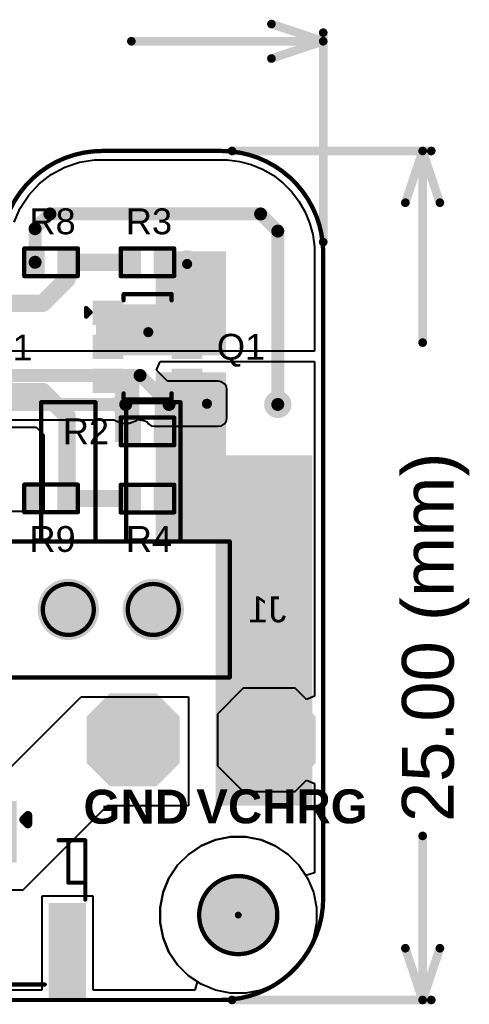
# Model space of a CAD drawing. Header units: inches. Extents: x -2.6 to 26.8, y -2.6 to 26.4.
# Drawn here: x 13.57 to 26.8, y -2.63 to 26.37 of the extents above; entities that cross this region are included whole.
import ezdxf

# ---------------------------------------------------------------- set-up
doc = ezdxf.new("R2010")
doc.units = ezdxf.units.IN
for name, color, linetype in [('Board Outline', 216, 'Continuous'), ('Bottom Layer', 5, 'Continuous'), ('Bottom Overlay', 54, 'Continuous'), ('Bottom Paste', 16, 'Continuous'), ('Bottom Solder', 6, 'Continuous'), ('Dimension', 6, 'Continuous'), ('Multi-Layer', 9, 'Continuous'), ('Pad Holes', 156, 'Continuous'), ('Top Layer', 1, 'Continuous'), ('Top Overlay', 2, 'Continuous'), ('Top Paste', 8, 'Continuous'), ('Top Solder', 216, 'Continuous'), ('Via Holes', 16, 'Continuous')]:
    doc.layers.add(name, color=color, linetype=linetype)
doc.styles.add('Arial', font='', dxfattribs={"height": 0.2})
doc.styles.add('Arial_Bold', font='', dxfattribs={"height": 0.2})
doc.styles.get('Arial').set_extended_font_data('Arial')
doc.styles.get('Arial_Bold').set_extended_font_data('Arial', bold=True)

# ---------------------------------------------------------------- blocks, each defined once
blk = doc.blocks.new('6_TSOP__3')
at = {"layer": 'Top Layer'}
for points in [[(-0.813, 1.255), (-0.813, 0.747), (-1.512, 0.747), (-1.512, 1.255)], [(1.512, 1.255), (1.512, 0.747), (0.813, 0.747), (0.813, 1.255)], [(-0.813, 0.254), (-0.813, -0.254), (-1.512, -0.254), (-1.512, 0.254)], [(1.512, 0.254), (1.512, -0.254), (0.813, -0.254), (0.813, 0.254)], [(-0.813, -0.747), (-0.813, -1.255), (-1.512, -1.255), (-1.512, -0.747)], [(1.512, -0.747), (1.512, -1.255), (0.813, -1.255), (0.813, -0.747)]]:
    blk.add_hatch(color=1, dxfattribs=at).paths.add_polyline_path(points)
at = {"layer": 'Top Paste'}
for points in [[(-0.813, 1.255), (-0.813, 0.747), (-1.512, 0.747), (-1.512, 1.255)], [(1.512, 1.255), (1.512, 0.747), (0.813, 0.747), (0.813, 1.255)], [(-0.813, 0.254), (-0.813, -0.254), (-1.512, -0.254), (-1.512, 0.254)], [(1.512, 0.254), (1.512, -0.254), (0.813, -0.254), (0.813, 0.254)], [(-0.813, -0.747), (-0.813, -1.255), (-1.512, -1.255), (-1.512, -0.747)], [(1.512, -0.747), (1.512, -1.255), (0.813, -1.255), (0.813, -0.747)]]:
    blk.add_hatch(color=8, dxfattribs=at).paths.add_polyline_path(points)
at = {"layer": 'Top Solder'}
for points in [[(-0.711, 1.357), (-0.711, 0.645), (-1.614, 0.645), (-1.614, 1.357)], [(1.614, 1.357), (1.614, 0.645), (0.711, 0.645), (0.711, 1.357)], [(-0.711, 0.356), (-0.711, -0.356), (-1.614, -0.356), (-1.614, 0.356)], [(1.614, 0.356), (1.614, -0.356), (0.711, -0.356), (0.711, 0.356)], [(-0.711, -0.645), (-0.711, -1.357), (-1.614, -1.357), (-1.614, -0.645)], [(1.614, -0.645), (1.614, -1.357), (0.711, -1.357), (0.711, -0.645)]]:
    blk.add_hatch(color=216, dxfattribs=at).paths.add_polyline_path(points)
at = {"layer": 'Top Overlay'}
for points in [[(-0.7, 1.549, 0.127, 0.127, 0), (0.711, 1.549, 0.127, 0.127, 0)], [(-0.7, 1.372, 0.127, 0.127, 0), (-0.7, 1.549, 0.127, 0.127, 0)], [(0.711, 1.372, 0.127, 0.127, 0), (0.711, 1.549, 0.127, 0.127, 0)], [(-1.803, 1.143, 0.127, 0.127, 0), (-1.676, 1.016, 0.127, 0.127, 0)], [(-1.803, 0.889, 0.127, 0.127, 0), (-1.803, 1.143, 0.127, 0.127, 0)], [(-1.803, 0.889, 0.127, 0.127, 0), (-1.676, 1.016, 0.127, 0.127, 0)], [(-0.7, -1.549, 0.127, 0.127, 0), (-0.7, -1.372, 0.127, 0.127, 0)], [(0.711, -1.549, 0.127, 0.127, 0), (0.711, -1.372, 0.127, 0.127, 0)], [(-0.7, -1.549, 0.127, 0.127, 0), (0.711, -1.549, 0.127, 0.127, 0)]]:
    blk.add_lwpolyline(points, format="xyseb", dxfattribs=at)
for points in [[(-0.731, 1.549, 0.0635, 0.0635, 1), (-0.668, 1.549, 0.0635, 0.0635, 1)], [(-0.731, 1.549, 0.0635, 0.0635, 1), (-0.668, 1.549, 0.0635, 0.0635, 1)], [(0.679, 1.549, 0.0635, 0.0635, 1), (0.743, 1.549, 0.0635, 0.0635, 1)], [(0.679, 1.549, 0.0635, 0.0635, 1), (0.743, 1.549, 0.0635, 0.0635, 1)], [(-1.835, 1.143, 0.0635, 0.0635, 1), (-1.772, 1.143, 0.0635, 0.0635, 1)], [(-1.835, 1.143, 0.0635, 0.0635, 1), (-1.772, 1.143, 0.0635, 0.0635, 1)], [(-0.731, 1.372, 0.0635, 0.0635, 1), (-0.668, 1.372, 0.0635, 0.0635, 1)], [(0.679, 1.372, 0.0635, 0.0635, 1), (0.743, 1.372, 0.0635, 0.0635, 1)], [(-1.835, 0.889, 0.0635, 0.0635, 1), (-1.772, 0.889, 0.0635, 0.0635, 1)], [(-1.835, 0.889, 0.0635, 0.0635, 1), (-1.772, 0.889, 0.0635, 0.0635, 1)], [(-1.708, 1.016, 0.0635, 0.0635, 1), (-1.645, 1.016, 0.0635, 0.0635, 1)], [(-1.708, 1.016, 0.0635, 0.0635, 1), (-1.645, 1.016, 0.0635, 0.0635, 1)], [(-0.731, -1.372, 0.0635, 0.0635, 1), (-0.668, -1.372, 0.0635, 0.0635, 1)], [(0.679, -1.372, 0.0635, 0.0635, 1), (0.743, -1.372, 0.0635, 0.0635, 1)], [(-0.731, -1.549, 0.0635, 0.0635, 1), (-0.668, -1.549, 0.0635, 0.0635, 1)], [(-0.731, -1.549, 0.0635, 0.0635, 1), (-0.668, -1.549, 0.0635, 0.0635, 1)], [(0.679, -1.549, 0.0635, 0.0635, 1), (0.743, -1.549, 0.0635, 0.0635, 1)], [(0.679, -1.549, 0.0635, 0.0635, 1), (0.743, -1.549, 0.0635, 0.0635, 1)]]:
    blk.add_lwpolyline(points, format="xyseb", close=True, dxfattribs=at)
blk = doc.blocks.new('W_______2_54_1_0_6')
at = {"layer": 'Bottom Layer'}
blk.add_hatch(color=5, dxfattribs=at).paths.add_polyline_path([(-3.365, 0.77), (-4.635, 0.77), (-5.27, 0.135), (-5.27, -1.135), (-4.635, -1.77), (-3.365, -1.77), (-2.73, -1.135), (-2.73, 0.135)])
at = {"layer": 'Bottom Solder'}
blk.add_hatch(color=6, dxfattribs=at).paths.add_polyline_path([(-3.314, 0.872), (-4.686, 0.872), (-5.372, 0.186), (-5.372, -1.186), (-4.686, -1.872), (-3.314, -1.872), (-2.628, -1.186), (-2.628, 0.186)])
at = {"layer": 'Multi-Layer'}
blk.add_hatch(color=9, dxfattribs=at).paths.add_polyline_path([(-3.365, 0.77), (-4.635, 0.77), (-5.27, 0.135), (-5.27, -1.135), (-4.635, -1.77), (-3.365, -1.77), (-2.73, -1.135), (-2.73, 0.135)])
at = {"layer": 'Pad Holes'}
h = blk.add_hatch(color=7, dxfattribs=at)
edge = h.paths.add_edge_path()
edge.add_arc((-4, -0.5), 0.508, 0, 360)
at = {"layer": 'Top Layer'}
blk.add_hatch(color=1, dxfattribs=at).paths.add_polyline_path([(-3.365, 0.77), (-4.635, 0.77), (-5.27, 0.135), (-5.27, -1.135), (-4.635, -1.77), (-3.365, -1.77), (-2.73, -1.135), (-2.73, 0.135)])
at = {"layer": 'Top Solder'}
blk.add_hatch(color=216, dxfattribs=at).paths.add_polyline_path([(-3.314, 0.872), (-4.686, 0.872), (-5.372, 0.186), (-5.372, -1.186), (-4.686, -1.872), (-3.314, -1.872), (-2.628, -1.186), (-2.628, 0.186)])
blk = doc.blocks.new('W_______2_54_1_0_7')
at = {"layer": 'Bottom Layer'}
blk.add_hatch(color=5, dxfattribs=at).paths.add_polyline_path([(0.635, 0.770001), (-0.635, 0.770001), (-1.27, 0.135001), (-1.27, -1.134999), (-0.635, -1.769999), (0.635, -1.769999), (1.27, -1.134999), (1.27, 0.135001)])
at = {"layer": 'Bottom Solder'}
blk.add_hatch(color=6, dxfattribs=at).paths.add_polyline_path([(0.6858, 0.871601), (-0.6858, 0.871601), (-1.3716, 0.185801), (-1.3716, -1.185799), (-0.6858, -1.871599), (0.6858, -1.871599), (1.3716, -1.185799), (1.3716, 0.185801)])
at = {"layer": 'Multi-Layer'}
blk.add_hatch(color=9, dxfattribs=at).paths.add_polyline_path([(0.635, 0.770001), (-0.635, 0.770001), (-1.27, 0.135001), (-1.27, -1.134999), (-0.635, -1.769999), (0.635, -1.769999), (1.27, -1.134999), (1.27, 0.135001)])
at = {"layer": 'Pad Holes'}
h = blk.add_hatch(color=7, dxfattribs=at)
edge = h.paths.add_edge_path()
edge.add_arc((0, -0.499999), 0.508, 0, 360)
at = {"layer": 'Top Layer'}
blk.add_hatch(color=1, dxfattribs=at).paths.add_polyline_path([(0.635, 0.770001), (-0.635, 0.770001), (-1.27, 0.135001), (-1.27, -1.134999), (-0.635, -1.769999), (0.635, -1.769999), (1.27, -1.134999), (1.27, 0.135001)])
at = {"layer": 'Top Solder'}
blk.add_hatch(color=216, dxfattribs=at).paths.add_polyline_path([(0.6858, 0.871601), (-0.6858, 0.871601), (-1.3716, 0.185801), (-1.3716, -1.185799), (-0.6858, -1.871599), (0.6858, -1.871599), (1.3716, -1.185799), (1.3716, 0.185801)])
blk = doc.blocks.new('SM06B_GHS_TB_LF__SN__B_10')
at = {"layer": 'Bottom Layer'}
for points in [[(-5.475, 3.099), (-4.475, 3.099), (-4.475, 0.399), (-5.475, 0.399)], [(4.475, 3.099), (5.475, 3.099), (5.475, 0.399), (4.475, 0.399)], [(-3.425, -0.899), (-2.825, -0.899), (-2.825, -2.599), (-3.425, -2.599)], [(-2.176, -0.899), (-1.576, -0.899), (-1.576, -2.599), (-2.176, -2.599)], [(-0.925, -0.899), (-0.325, -0.899), (-0.325, -2.599), (-0.925, -2.599)], [(0.325, -0.899), (0.925, -0.899), (0.925, -2.599), (0.325, -2.599)], [(1.575, -0.899), (2.175, -0.899), (2.175, -2.599), (1.575, -2.599)], [(2.824, -0.899), (3.424, -0.899), (3.424, -2.599), (2.824, -2.599)]]:
    blk.add_hatch(color=5, dxfattribs=at).paths.add_polyline_path(points)
at = {"layer": 'Bottom Paste'}
for points in [[(-5.475, 3.099), (-4.475, 3.099), (-4.475, 0.399), (-5.475, 0.399)], [(4.475, 3.099), (5.475, 3.099), (5.475, 0.399), (4.475, 0.399)], [(-3.425, -0.899), (-2.825, -0.899), (-2.825, -2.599), (-3.425, -2.599)], [(-2.176, -0.899), (-1.576, -0.899), (-1.576, -2.599), (-2.176, -2.599)], [(-0.925, -0.899), (-0.325, -0.899), (-0.325, -2.599), (-0.925, -2.599)], [(0.325, -0.899), (0.925, -0.899), (0.925, -2.599), (0.325, -2.599)], [(1.575, -0.899), (2.175, -0.899), (2.175, -2.599), (1.575, -2.599)], [(2.824, -0.899), (3.424, -0.899), (3.424, -2.599), (2.824, -2.599)]]:
    blk.add_hatch(color=16, dxfattribs=at).paths.add_polyline_path(points)
at = {"layer": 'Bottom Solder'}
for points in [[(-5.525, 3.15), (-4.424, 3.15), (-4.424, 0.348), (-5.525, 0.348)], [(4.424, 3.15), (5.525, 3.15), (5.525, 0.349), (4.424, 0.349)], [(-3.476, -0.849), (-2.775, -0.849), (-2.775, -2.65), (-3.476, -2.65)], [(-2.226, -0.849), (-1.525, -0.849), (-1.525, -2.65), (-2.226, -2.65)], [(-0.976, -0.849), (-0.275, -0.849), (-0.275, -2.65), (-0.976, -2.65)], [(0.274, -0.849), (0.975, -0.849), (0.975, -2.65), (0.274, -2.65)], [(1.524, -0.849), (2.225, -0.849), (2.225, -2.65), (1.524, -2.65)], [(2.774, -0.849), (3.475, -0.849), (3.475, -2.65), (2.774, -2.65)]]:
    blk.add_hatch(color=6, dxfattribs=at).paths.add_polyline_path(points)
at = {"layer": 'Bottom Overlay'}
for points in [[(-0.45, 2.75, 0.12, 0.12, 0), (-4.31, 2.75, 0.12, 0.12, 0)], [(4.31, 2.75, 0.12, 0.12, 0), (-0.45, 2.75, 0.12, 0.12, 0)], [(-5.5, 0.25, 0.12, 0.12, 0), (-5.5, -1.5, 0.12, 0.12, 0)], [(5.5, 0.25, 0.12, 0.12, 0), (5.5, -1.5, 0.12, 0.12, 0)], [(-5, -0.25, 0.12, 0.12, 0), (-5.464, -0.25, 0.12, 0.12, 0)], [(-5, -0.25, 0.12, 0.12, 0), (-5, -1.5, 0.12, 0.12, 0)], [(5, -0.25, 0.12, 0.12, 0), (5, -1.5, 0.12, 0.12, 0)], [(5.5, -0.25, 0.12, 0.12, 0), (5, -0.25, 0.12, 0.12, 0)], [(-4.713, -1.5, 0.12, 0.12, 0), (-5.5, -1.5, 0.12, 0.12, 0)], [(5.5, -1.5, 0.12, 0.12, 0), (4.75, -1.5, 0.12, 0.12, 0)], [(-3.684, -2.105, 0.254, 0.254, 0), (-3.811, -1.978, 0.254, 0.254, 0)], [(-3.811, -1.978, 0.254, 0.254, 0), (-3.811, -2.232, 0.254, 0.254, 0)], [(-3.684, -2.105, 0.254, 0.254, 0), (-3.811, -2.232, 0.254, 0.254, 0)]]:
    blk.add_lwpolyline(points, format="xyseb", dxfattribs=at)
for points in [[(-4.34, 2.75, 0.06, 0.06, 1), (-4.28, 2.75, 0.06, 0.06, 1)], [(-0.48, 2.75, 0.06, 0.06, 1), (-0.42, 2.75, 0.06, 0.06, 1)], [(-0.48, 2.75, 0.06, 0.06, 1), (-0.42, 2.75, 0.06, 0.06, 1)], [(4.28, 2.75, 0.06, 0.06, 1), (4.34, 2.75, 0.06, 0.06, 1)], [(-5.53, 0.25, 0.06, 0.06, 1), (-5.47, 0.25, 0.06, 0.06, 1)], [(5.47, 0.25, 0.06, 0.06, 1), (5.53, 0.25, 0.06, 0.06, 1)], [(-5.494, -0.25, 0.06, 0.06, 1), (-5.434, -0.25, 0.06, 0.06, 1)], [(-5.03, -0.25, 0.06, 0.06, 1), (-4.97, -0.25, 0.06, 0.06, 1)], [(-5.03, -0.25, 0.06, 0.06, 1), (-4.97, -0.25, 0.06, 0.06, 1)], [(4.97, -0.25, 0.06, 0.06, 1), (5.03, -0.25, 0.06, 0.06, 1)], [(4.97, -0.25, 0.06, 0.06, 1), (5.03, -0.25, 0.06, 0.06, 1)], [(5.47, -0.25, 0.06, 0.06, 1), (5.53, -0.25, 0.06, 0.06, 1)], [(-5.53, -1.5, 0.06, 0.06, 1), (-5.47, -1.5, 0.06, 0.06, 1)], [(-5.53, -1.5, 0.06, 0.06, 1), (-5.47, -1.5, 0.06, 0.06, 1)], [(-5.03, -1.5, 0.06, 0.06, 1), (-4.97, -1.5, 0.06, 0.06, 1)], [(-4.743, -1.5, 0.06, 0.06, 1), (-4.683, -1.5, 0.06, 0.06, 1)], [(4.72, -1.5, 0.06, 0.06, 1), (4.78, -1.5, 0.06, 0.06, 1)], [(4.97, -1.5, 0.06, 0.06, 1), (5.03, -1.5, 0.06, 0.06, 1)], [(5.47, -1.5, 0.06, 0.06, 1), (5.53, -1.5, 0.06, 0.06, 1)], [(5.47, -1.5, 0.06, 0.06, 1), (5.53, -1.5, 0.06, 0.06, 1)], [(-3.875, -1.978, 0.127, 0.127, 1), (-3.748, -1.978, 0.127, 0.127, 1)], [(-3.875, -1.978, 0.127, 0.127, 1), (-3.748, -1.978, 0.127, 0.127, 1)], [(-3.748, -2.105, 0.127, 0.127, 1), (-3.621, -2.105, 0.127, 0.127, 1)], [(-3.748, -2.105, 0.127, 0.127, 1), (-3.621, -2.105, 0.127, 0.127, 1)], [(-3.875, -2.232, 0.127, 0.127, 1), (-3.748, -2.232, 0.127, 0.127, 1)], [(-3.875, -2.232, 0.127, 0.127, 1), (-3.748, -2.232, 0.127, 0.127, 1)]]:
    blk.add_lwpolyline(points, format="xyseb", close=True, dxfattribs=at)
blk = doc.blocks.new('R___0402_11')
at = {"layer": 'Top Layer'}
for points in [[(-0.699, -0.318), (-0.699, 0.318), (-0.241, 0.318), (-0.241, -0.318)], [(0.241, -0.318), (0.241, 0.318), (0.699, 0.318), (0.699, -0.318)]]:
    blk.add_hatch(color=1, dxfattribs=at).paths.add_polyline_path(points)
at = {"layer": 'Top Paste'}
for points in [[(-0.699, -0.318), (-0.699, 0.318), (-0.241, 0.318), (-0.241, -0.318)], [(0.241, -0.318), (0.241, 0.318), (0.699, 0.318), (0.699, -0.318)]]:
    blk.add_hatch(color=8, dxfattribs=at).paths.add_polyline_path(points)
at = {"layer": 'Top Solder'}
for points in [[(-0.754, -0.373), (-0.754, 0.373), (-0.186, 0.373), (-0.186, -0.373)], [(0.186, -0.373), (0.186, 0.373), (0.754, 0.373), (0.754, -0.373)]]:
    blk.add_hatch(color=216, dxfattribs=at).paths.add_polyline_path(points)
at = {"layer": 'Top Overlay'}
for points in [[(-0.787, 0.406, 0.127, 0.127, 0), (-0.787, -0.406, 0.127, 0.127, 0)], [(0.787, 0.406, 0.127, 0.127, 0), (-0.787, 0.406, 0.127, 0.127, 0)], [(0.787, 0.406, 0.127, 0.127, 0), (0.787, -0.406, 0.127, 0.127, 0)], [(0.787, -0.406, 0.127, 0.127, 0), (-0.787, -0.406, 0.127, 0.127, 0)], [(0.813, -0.432, 0.00323, 0.00323, 0), (-0.813, -0.432, 0.00323, 0.00323, 0)]]:
    blk.add_lwpolyline(points, format="xyseb", dxfattribs=at)
for points in [[(-0.819, 0.406, 0.0635, 0.0635, 1), (-0.756, 0.406, 0.0635, 0.0635, 1)], [(-0.819, 0.406, 0.0635, 0.0635, 1), (-0.756, 0.406, 0.0635, 0.0635, 1)], [(0.756, 0.406, 0.0635, 0.0635, 1), (0.819, 0.406, 0.0635, 0.0635, 1)], [(0.756, 0.406, 0.0635, 0.0635, 1), (0.819, 0.406, 0.0635, 0.0635, 1)], [(-0.819, -0.406, 0.0635, 0.0635, 1), (-0.756, -0.406, 0.0635, 0.0635, 1)], [(-0.819, -0.406, 0.0635, 0.0635, 1), (-0.756, -0.406, 0.0635, 0.0635, 1)], [(-0.814, -0.432, 0.00161, 0.00161, 1), (-0.812, -0.432, 0.00161, 0.00161, 1)], [(0.756, -0.406, 0.0635, 0.0635, 1), (0.819, -0.406, 0.0635, 0.0635, 1)], [(0.756, -0.406, 0.0635, 0.0635, 1), (0.819, -0.406, 0.0635, 0.0635, 1)], [(0.812, -0.432, 0.00161, 0.00161, 1), (0.814, -0.432, 0.00161, 0.00161, 1)]]:
    blk.add_lwpolyline(points, format="xyseb", close=True, dxfattribs=at)
blk = doc.blocks.new('R___0402_12')
at = {"layer": 'Top Layer'}
for points in [[(-0.699, -0.318), (-0.699, 0.318), (-0.241, 0.318), (-0.241, -0.318)], [(0.241, -0.318), (0.241, 0.318), (0.699, 0.318), (0.699, -0.318)]]:
    blk.add_hatch(color=1, dxfattribs=at).paths.add_polyline_path(points)
at = {"layer": 'Top Paste'}
for points in [[(-0.699, -0.318), (-0.699, 0.318), (-0.241, 0.318), (-0.241, -0.318)], [(0.241, -0.318), (0.241, 0.318), (0.699, 0.318), (0.699, -0.318)]]:
    blk.add_hatch(color=8, dxfattribs=at).paths.add_polyline_path(points)
at = {"layer": 'Top Solder'}
for points in [[(-0.754, -0.373), (-0.754, 0.373), (-0.186, 0.373), (-0.186, -0.373)], [(0.186, -0.373), (0.186, 0.373), (0.754, 0.373), (0.754, -0.373)]]:
    blk.add_hatch(color=216, dxfattribs=at).paths.add_polyline_path(points)
at = {"layer": 'Top Overlay'}
for points in [[(-0.787, -0.406, 0.127, 0.127, 0), (-0.787, 0.406, 0.127, 0.127, 0)], [(-0.787, 0.406, 0.127, 0.127, 0), (0.787, 0.406, 0.127, 0.127, 0)], [(0.787, -0.406, 0.127, 0.127, 0), (0.787, 0.406, 0.127, 0.127, 0)], [(-0.787, -0.406, 0.127, 0.127, 0), (0.787, -0.406, 0.127, 0.127, 0)], [(-0.813, -0.432, 0.00323, 0.00323, 0), (0.813, -0.432, 0.00323, 0.00323, 0)]]:
    blk.add_lwpolyline(points, format="xyseb", dxfattribs=at)
for points in [[(-0.819, 0.406, 0.0635, 0.0635, 1), (-0.756, 0.406, 0.0635, 0.0635, 1)], [(-0.819, 0.406, 0.0635, 0.0635, 1), (-0.756, 0.406, 0.0635, 0.0635, 1)], [(0.756, 0.406, 0.0635, 0.0635, 1), (0.819, 0.406, 0.0635, 0.0635, 1)], [(0.756, 0.406, 0.0635, 0.0635, 1), (0.819, 0.406, 0.0635, 0.0635, 1)], [(-0.819, -0.406, 0.0635, 0.0635, 1), (-0.756, -0.406, 0.0635, 0.0635, 1)], [(-0.819, -0.406, 0.0635, 0.0635, 1), (-0.756, -0.406, 0.0635, 0.0635, 1)], [(-0.814, -0.432, 0.00161, 0.00161, 1), (-0.812, -0.432, 0.00161, 0.00161, 1)], [(0.756, -0.406, 0.0635, 0.0635, 1), (0.819, -0.406, 0.0635, 0.0635, 1)], [(0.756, -0.406, 0.0635, 0.0635, 1), (0.819, -0.406, 0.0635, 0.0635, 1)], [(0.812, -0.432, 0.00161, 0.00161, 1), (0.814, -0.432, 0.00161, 0.00161, 1)]]:
    blk.add_lwpolyline(points, format="xyseb", close=True, dxfattribs=at)
blk = doc.blocks.new('R___0402_16')
at = {"layer": 'Top Layer'}
for points in [[(-0.699, -0.318), (-0.699, 0.318), (-0.241, 0.318), (-0.241, -0.318)], [(0.241, -0.318), (0.241, 0.318), (0.699, 0.318), (0.699, -0.318)]]:
    blk.add_hatch(color=1, dxfattribs=at).paths.add_polyline_path(points)
at = {"layer": 'Top Paste'}
for points in [[(-0.699, -0.318), (-0.699, 0.318), (-0.241, 0.318), (-0.241, -0.318)], [(0.241, -0.318), (0.241, 0.318), (0.699, 0.318), (0.699, -0.318)]]:
    blk.add_hatch(color=8, dxfattribs=at).paths.add_polyline_path(points)
at = {"layer": 'Top Solder'}
for points in [[(-0.754, -0.373), (-0.754, 0.373), (-0.186, 0.373), (-0.186, -0.373)], [(0.186, -0.373), (0.186, 0.373), (0.754, 0.373), (0.754, -0.373)]]:
    blk.add_hatch(color=216, dxfattribs=at).paths.add_polyline_path(points)
at = {"layer": 'Top Overlay'}
for points in [[(-0.787, 0.406, 0.127, 0.127, 0), (-0.787, -0.406, 0.127, 0.127, 0)], [(0.787, 0.406, 0.127, 0.127, 0), (-0.787, 0.406, 0.127, 0.127, 0)], [(0.787, 0.406, 0.127, 0.127, 0), (0.787, -0.406, 0.127, 0.127, 0)], [(0.787, -0.406, 0.127, 0.127, 0), (-0.787, -0.406, 0.127, 0.127, 0)], [(0.813, -0.432, 0.00323, 0.00323, 0), (-0.813, -0.432, 0.00323, 0.00323, 0)]]:
    blk.add_lwpolyline(points, format="xyseb", dxfattribs=at)
for points in [[(-0.819, 0.406, 0.0635, 0.0635, 1), (-0.756, 0.406, 0.0635, 0.0635, 1)], [(-0.819, 0.406, 0.0635, 0.0635, 1), (-0.756, 0.406, 0.0635, 0.0635, 1)], [(0.756, 0.406, 0.0635, 0.0635, 1), (0.819, 0.406, 0.0635, 0.0635, 1)], [(0.756, 0.406, 0.0635, 0.0635, 1), (0.819, 0.406, 0.0635, 0.0635, 1)], [(-0.819, -0.406, 0.0635, 0.0635, 1), (-0.756, -0.406, 0.0635, 0.0635, 1)], [(-0.819, -0.406, 0.0635, 0.0635, 1), (-0.756, -0.406, 0.0635, 0.0635, 1)], [(-0.814, -0.432, 0.00161, 0.00161, 1), (-0.812, -0.432, 0.00161, 0.00161, 1)], [(0.756, -0.406, 0.0635, 0.0635, 1), (0.819, -0.406, 0.0635, 0.0635, 1)], [(0.756, -0.406, 0.0635, 0.0635, 1), (0.819, -0.406, 0.0635, 0.0635, 1)], [(0.812, -0.432, 0.00161, 0.00161, 1), (0.814, -0.432, 0.00161, 0.00161, 1)]]:
    blk.add_lwpolyline(points, format="xyseb", close=True, dxfattribs=at)
blk = doc.blocks.new('R___0402_17')
at = {"layer": 'Top Layer'}
for points in [[(-0.699, -0.318), (-0.699, 0.318), (-0.241, 0.318), (-0.241, -0.318)], [(0.241, -0.318), (0.241, 0.318), (0.699, 0.318), (0.699, -0.318)]]:
    blk.add_hatch(color=1, dxfattribs=at).paths.add_polyline_path(points)
at = {"layer": 'Top Paste'}
for points in [[(-0.699, -0.318), (-0.699, 0.318), (-0.241, 0.318), (-0.241, -0.318)], [(0.241, -0.318), (0.241, 0.318), (0.699, 0.318), (0.699, -0.318)]]:
    blk.add_hatch(color=8, dxfattribs=at).paths.add_polyline_path(points)
at = {"layer": 'Top Solder'}
for points in [[(-0.754, -0.373), (-0.754, 0.373), (-0.186, 0.373), (-0.186, -0.373)], [(0.186, -0.373), (0.186, 0.373), (0.754, 0.373), (0.754, -0.373)]]:
    blk.add_hatch(color=216, dxfattribs=at).paths.add_polyline_path(points)
at = {"layer": 'Top Overlay'}
for points in [[(-0.787, 0.406, 0.127, 0.127, 0), (-0.787, -0.406, 0.127, 0.127, 0)], [(0.787, 0.406, 0.127, 0.127, 0), (-0.787, 0.406, 0.127, 0.127, 0)], [(0.787, 0.406, 0.127, 0.127, 0), (0.787, -0.406, 0.127, 0.127, 0)], [(0.787, -0.406, 0.127, 0.127, 0), (-0.787, -0.406, 0.127, 0.127, 0)], [(0.813, -0.432, 0.00323, 0.00323, 0), (-0.813, -0.432, 0.00323, 0.00323, 0)]]:
    blk.add_lwpolyline(points, format="xyseb", dxfattribs=at)
for points in [[(-0.819, 0.406, 0.0635, 0.0635, 1), (-0.756, 0.406, 0.0635, 0.0635, 1)], [(-0.819, 0.406, 0.0635, 0.0635, 1), (-0.756, 0.406, 0.0635, 0.0635, 1)], [(0.756, 0.406, 0.0635, 0.0635, 1), (0.819, 0.406, 0.0635, 0.0635, 1)], [(0.756, 0.406, 0.0635, 0.0635, 1), (0.819, 0.406, 0.0635, 0.0635, 1)], [(-0.819, -0.406, 0.0635, 0.0635, 1), (-0.756, -0.406, 0.0635, 0.0635, 1)], [(-0.819, -0.406, 0.0635, 0.0635, 1), (-0.756, -0.406, 0.0635, 0.0635, 1)], [(-0.814, -0.432, 0.00161, 0.00161, 1), (-0.812, -0.432, 0.00161, 0.00161, 1)], [(0.756, -0.406, 0.0635, 0.0635, 1), (0.819, -0.406, 0.0635, 0.0635, 1)], [(0.756, -0.406, 0.0635, 0.0635, 1), (0.819, -0.406, 0.0635, 0.0635, 1)], [(0.812, -0.432, 0.00161, 0.00161, 1), (0.814, -0.432, 0.00161, 0.00161, 1)]]:
    blk.add_lwpolyline(points, format="xyseb", close=True, dxfattribs=at)
blk = doc.blocks.new('R___0402_18')
at = {"layer": 'Top Layer'}
for points in [[(-0.699, -0.318), (-0.699, 0.318), (-0.241, 0.318), (-0.241, -0.318)], [(0.241, -0.318), (0.241, 0.318), (0.699, 0.318), (0.699, -0.318)]]:
    blk.add_hatch(color=1, dxfattribs=at).paths.add_polyline_path(points)
at = {"layer": 'Top Paste'}
for points in [[(-0.699, -0.318), (-0.699, 0.318), (-0.241, 0.318), (-0.241, -0.318)], [(0.241, -0.318), (0.241, 0.318), (0.699, 0.318), (0.699, -0.318)]]:
    blk.add_hatch(color=8, dxfattribs=at).paths.add_polyline_path(points)
at = {"layer": 'Top Solder'}
for points in [[(-0.754, -0.373), (-0.754, 0.373), (-0.186, 0.373), (-0.186, -0.373)], [(0.186, -0.373), (0.186, 0.373), (0.754, 0.373), (0.754, -0.373)]]:
    blk.add_hatch(color=216, dxfattribs=at).paths.add_polyline_path(points)
at = {"layer": 'Top Overlay'}
for points in [[(-0.787, 0.406, 0.127, 0.127, 0), (-0.787, -0.406, 0.127, 0.127, 0)], [(0.787, 0.406, 0.127, 0.127, 0), (-0.787, 0.406, 0.127, 0.127, 0)], [(0.787, 0.406, 0.127, 0.127, 0), (0.787, -0.406, 0.127, 0.127, 0)], [(0.787, -0.406, 0.127, 0.127, 0), (-0.787, -0.406, 0.127, 0.127, 0)], [(0.813, -0.432, 0.00323, 0.00323, 0), (-0.813, -0.432, 0.00323, 0.00323, 0)]]:
    blk.add_lwpolyline(points, format="xyseb", dxfattribs=at)
for points in [[(-0.819, 0.406, 0.0635, 0.0635, 1), (-0.756, 0.406, 0.0635, 0.0635, 1)], [(-0.819, 0.406, 0.0635, 0.0635, 1), (-0.756, 0.406, 0.0635, 0.0635, 1)], [(0.756, 0.406, 0.0635, 0.0635, 1), (0.819, 0.406, 0.0635, 0.0635, 1)], [(0.756, 0.406, 0.0635, 0.0635, 1), (0.819, 0.406, 0.0635, 0.0635, 1)], [(-0.819, -0.406, 0.0635, 0.0635, 1), (-0.756, -0.406, 0.0635, 0.0635, 1)], [(-0.819, -0.406, 0.0635, 0.0635, 1), (-0.756, -0.406, 0.0635, 0.0635, 1)], [(-0.814, -0.432, 0.00161, 0.00161, 1), (-0.812, -0.432, 0.00161, 0.00161, 1)], [(0.756, -0.406, 0.0635, 0.0635, 1), (0.819, -0.406, 0.0635, 0.0635, 1)], [(0.756, -0.406, 0.0635, 0.0635, 1), (0.819, -0.406, 0.0635, 0.0635, 1)], [(0.812, -0.432, 0.00161, 0.00161, 1), (0.814, -0.432, 0.00161, 0.00161, 1)]]:
    blk.add_lwpolyline(points, format="xyseb", close=True, dxfattribs=at)
blk = doc.blocks.new('B01_A_7P_R4______B_20')
at = {"layer": 'Bottom Layer'}
h = blk.add_hatch(color=5, dxfattribs=at)
edge = h.paths.add_edge_path()
edge.add_arc((5, 0), 0.8, 0, 360)
h = blk.add_hatch(color=5, dxfattribs=at)
edge = h.paths.add_edge_path()
edge.add_arc((7.5, 0), 0.8, 0, 360)
at = {"layer": 'Bottom Solder'}
h = blk.add_hatch(color=6, dxfattribs=at)
edge = h.paths.add_edge_path()
edge.add_arc((5, 0), 0.902, 0, 360)
h = blk.add_hatch(color=6, dxfattribs=at)
edge = h.paths.add_edge_path()
edge.add_arc((7.5, 0), 0.902, 0, 360)
at = {"layer": 'Multi-Layer'}
h = blk.add_hatch(color=9, dxfattribs=at)
edge = h.paths.add_edge_path()
edge.add_arc((5, 0), 0.8, 0, 360)
h = blk.add_hatch(color=9, dxfattribs=at)
edge = h.paths.add_edge_path()
edge.add_arc((7.5, 0), 0.8, 0, 360)
at = {"layer": 'Pad Holes'}
h = blk.add_hatch(color=7, dxfattribs=at)
edge = h.paths.add_edge_path()
edge.add_arc((5, 0), 0.5, 0, 360)
h = blk.add_hatch(color=7, dxfattribs=at)
edge = h.paths.add_edge_path()
edge.add_arc((7.5, 0), 0.5, 0, 360)
at = {"layer": 'Top Layer'}
h = blk.add_hatch(color=1, dxfattribs=at)
edge = h.paths.add_edge_path()
edge.add_arc((5, 0), 0.8, 0, 360)
h = blk.add_hatch(color=1, dxfattribs=at)
edge = h.paths.add_edge_path()
edge.add_arc((7.5, 0), 0.8, 0, 360)
at = {"layer": 'Top Solder'}
h = blk.add_hatch(color=216, dxfattribs=at)
edge = h.paths.add_edge_path()
edge.add_arc((5, 0), 0.902, 0, 360)
h = blk.add_hatch(color=216, dxfattribs=at)
edge = h.paths.add_edge_path()
edge.add_arc((7.5, 0), 0.902, 0, 360)
at = {"layer": 'Bottom Overlay'}
for points in [[(4.2, 2, 0.127, 0.127, 0), (4.2, 6.1, 0.127, 0.127, 0)], [(4.2, 6.1, 0.127, 0.127, 0), (5.8, 6.1, 0.127, 0.127, 0)], [(5.8, 2, 0.127, 0.127, 0), (5.8, 6.1, 0.127, 0.127, 0)], [(6.7, 2, 0.127, 0.127, 0), (6.7, 6.1, 0.127, 0.127, 0)], [(6.7, 6.1, 0.127, 0.127, 0), (8.3, 6.1, 0.127, 0.127, 0)], [(8.3, 2, 0.127, 0.127, 0), (8.3, 6.1, 0.127, 0.127, 0)], [(0, 2, 0.127, 0.127, 0), (9.75, 2, 0.127, 0.127, 0)], [(9.75, -2, 0.127, 0.127, 0), (9.75, 2, 0.127, 0.127, 0)], [(0, -2, 0.127, 0.127, 0), (9.75, -2, 0.127, 0.127, 0)]]:
    blk.add_lwpolyline(points, format="xyseb", dxfattribs=at)
for points in [[(4.168, 6.1, 0.0635, 0.0635, 1), (4.232, 6.1, 0.0635, 0.0635, 1)], [(4.168, 6.1, 0.0635, 0.0635, 1), (4.232, 6.1, 0.0635, 0.0635, 1)], [(5.768, 6.1, 0.0635, 0.0635, 1), (5.832, 6.1, 0.0635, 0.0635, 1)], [(5.768, 6.1, 0.0635, 0.0635, 1), (5.832, 6.1, 0.0635, 0.0635, 1)], [(6.668, 6.1, 0.0635, 0.0635, 1), (6.732, 6.1, 0.0635, 0.0635, 1)], [(6.668, 6.1, 0.0635, 0.0635, 1), (6.732, 6.1, 0.0635, 0.0635, 1)], [(8.268, 6.1, 0.0635, 0.0635, 1), (8.332, 6.1, 0.0635, 0.0635, 1)], [(8.268, 6.1, 0.0635, 0.0635, 1), (8.332, 6.1, 0.0635, 0.0635, 1)], [(4.168, 2, 0.0635, 0.0635, 1), (4.232, 2, 0.0635, 0.0635, 1)], [(5.768, 2, 0.0635, 0.0635, 1), (5.832, 2, 0.0635, 0.0635, 1)], [(6.668, 2, 0.0635, 0.0635, 1), (6.732, 2, 0.0635, 0.0635, 1)], [(8.268, 2, 0.0635, 0.0635, 1), (8.332, 2, 0.0635, 0.0635, 1)], [(9.718, 2, 0.0635, 0.0635, 1), (9.782, 2, 0.0635, 0.0635, 1)], [(9.718, 2, 0.0635, 0.0635, 1), (9.782, 2, 0.0635, 0.0635, 1)], [(9.718, -2, 0.0635, 0.0635, 1), (9.782, -2, 0.0635, 0.0635, 1)], [(9.718, -2, 0.0635, 0.0635, 1), (9.782, -2, 0.0635, 0.0635, 1)]]:
    blk.add_lwpolyline(points, format="xyseb", close=True, dxfattribs=at)

msp = doc.modelspace()

# ---------------------------------------------------------------- hatches: boundary and pattern name
at = {"layer": 'Bottom Layer'}
h = msp.add_hatch(color=5, dxfattribs=at)
edge = h.paths.add_edge_path()
edge.add_arc((18.496, 19.172), 0.3, 0, 360)
h = msp.add_hatch(color=5, dxfattribs=at)
edge = h.paths.add_edge_path()
edge.add_arc((17.353, 17.165), 0.3, 0, 360)
msp.add_hatch(color=5, dxfattribs=at).paths.add_polyline_path([(17.538, 14.651), (19.41, 14.651), (19.41, 15.462), (17.538, 15.462)])
h = msp.add_hatch(color=5, dxfattribs=at)
edge = h.paths.add_edge_path()
edge.add_arc((16.691, 15.036), 0.3, 0, 360)
h = msp.add_hatch(color=5, dxfattribs=at)
edge = h.paths.add_edge_path()
edge.add_arc((17.965, 15.036), 0.3, 0, 360)
h = msp.add_hatch(color=5, dxfattribs=at)
edge = h.paths.add_edge_path()
edge.add_arc((19.08, 15.057), 0.3, 0, 360)
h = msp.add_hatch(color=5, dxfattribs=at)
edge = h.paths.add_edge_path()
edge.add_arc((21.163, 15.036), 0.3, 0, 360)
at = {"layer": 'Bottom Solder'}
h = msp.add_hatch(color=6, dxfattribs=at)
edge = h.paths.add_edge_path()
edge.add_arc((18.496, 19.172), 0.402, 0, 360)
h = msp.add_hatch(color=6, dxfattribs=at)
edge = h.paths.add_edge_path()
edge.add_arc((17.353, 17.165), 0.402, 0, 360)
h = msp.add_hatch(color=6, dxfattribs=at)
edge = h.paths.add_edge_path()
edge.add_arc((16.691, 15.036), 0.402, 0, 360)
h = msp.add_hatch(color=6, dxfattribs=at)
edge = h.paths.add_edge_path()
edge.add_arc((17.965, 15.036), 0.402, 0, 360)
h = msp.add_hatch(color=6, dxfattribs=at)
edge = h.paths.add_edge_path()
edge.add_arc((19.08, 15.057), 0.402, 0, 360)
h = msp.add_hatch(color=6, dxfattribs=at)
edge = h.paths.add_edge_path()
edge.add_arc((21.163, 15.036), 0.402, 0, 360)
h = msp.add_hatch(color=6, dxfattribs=at)
edge = h.paths.add_edge_path()
edge.add_arc((20, 0), 0.102, 0, 360)
at = {"layer": 'Pad Holes'}
h = msp.add_hatch(color=7, dxfattribs=at)
edge = h.paths.add_edge_path()
edge.add_arc((20, 0), 1.15, 0, 360)
at = {"layer": 'Top Layer'}
for points in [[(17.569, 16.479), (19.639, 16.479), (19.639, 19.54), (17.569, 19.54)], [(15.816, 16.479), (18.84, 16.479), (18.84, 17.988), (15.816, 17.988)], [(15.816, 15.478), (17.086, 15.478), (17.086, 15.986), (15.816, 15.986)], [(16.37, 13.927), (17.086, 13.927), (17.086, 15.986), (16.37, 15.986)], [(17.569, 10.993), (19.639, 10.993), (19.639, 15.986), (17.569, 15.986)], [(17.569, 10.993), (22.179, 10.993), (22.179, 13.533), (17.569, 13.533)], [(19.334, 3.221), (22.179, 3.221), (22.179, 13.533), (19.334, 13.533)]]:
    msp.add_hatch(color=1, dxfattribs=at).paths.add_polyline_path(points)
h = msp.add_hatch(color=1, dxfattribs=at)
edge = h.paths.add_edge_path()
edge.add_arc((18.496, 19.172), 0.3, 0, 360)
h = msp.add_hatch(color=1, dxfattribs=at)
edge = h.paths.add_edge_path()
edge.add_arc((17.353, 17.165), 0.3, 0, 360)
h = msp.add_hatch(color=1, dxfattribs=at)
edge = h.paths.add_edge_path()
edge.add_arc((16.691, 15.036), 0.3, 0, 360)
h = msp.add_hatch(color=1, dxfattribs=at)
edge = h.paths.add_edge_path()
edge.add_arc((17.965, 15.036), 0.3, 0, 360)
h = msp.add_hatch(color=1, dxfattribs=at)
edge = h.paths.add_edge_path()
edge.add_arc((19.08, 15.057), 0.3, 0, 360)
h = msp.add_hatch(color=1, dxfattribs=at)
edge = h.paths.add_edge_path()
edge.add_arc((21.163, 15.036), 0.3, 0, 360)
at = {"layer": 'Top Solder'}
h = msp.add_hatch(color=216, dxfattribs=at)
edge = h.paths.add_edge_path()
edge.add_arc((18.496, 19.172), 0.402, 0, 360)
h = msp.add_hatch(color=216, dxfattribs=at)
edge = h.paths.add_edge_path()
edge.add_arc((17.353, 17.165), 0.402, 0, 360)
h = msp.add_hatch(color=216, dxfattribs=at)
edge = h.paths.add_edge_path()
edge.add_arc((16.691, 15.036), 0.402, 0, 360)
h = msp.add_hatch(color=216, dxfattribs=at)
edge = h.paths.add_edge_path()
edge.add_arc((17.965, 15.036), 0.402, 0, 360)
h = msp.add_hatch(color=216, dxfattribs=at)
edge = h.paths.add_edge_path()
edge.add_arc((19.08, 15.057), 0.402, 0, 360)
h = msp.add_hatch(color=216, dxfattribs=at)
edge = h.paths.add_edge_path()
edge.add_arc((21.163, 15.036), 0.402, 0, 360)
h = msp.add_hatch(color=216, dxfattribs=at)
edge = h.paths.add_edge_path()
edge.add_arc((20, 0), 0.102, 0, 360)
at = {"layer": 'Via Holes'}
h = msp.add_hatch(color=7, dxfattribs=at)
edge = h.paths.add_edge_path()
edge.add_arc((18.496, 19.172), 0.15, 0, 360)
h = msp.add_hatch(color=7, dxfattribs=at)
edge = h.paths.add_edge_path()
edge.add_arc((17.353, 17.165), 0.15, 0, 360)
h = msp.add_hatch(color=7, dxfattribs=at)
edge = h.paths.add_edge_path()
edge.add_arc((16.691, 15.036), 0.15, 0, 360)
h = msp.add_hatch(color=7, dxfattribs=at)
edge = h.paths.add_edge_path()
edge.add_arc((17.965, 15.036), 0.15, 0, 360)
h = msp.add_hatch(color=7, dxfattribs=at)
edge = h.paths.add_edge_path()
edge.add_arc((19.08, 15.057), 0.15, 0, 360)
h = msp.add_hatch(color=7, dxfattribs=at)
edge = h.paths.add_edge_path()
edge.add_arc((21.163, 15.036), 0.15, 0, 360)

# ---------------------------------------------------------------- linework, layer by layer
at = {"layer": 'Board Outline'}
for points in [[(13.095, 20.25, 0.127, 0.127, -0.341999), (16, 22.5, 0.127, 0.127, 0)], [(16, 22.5, 0.127, 0.127, 0), (19.5, 22.5, 0.127, 0.127, 0)], [(19.5, 22.5, 0.127, 0.127, -0.414214), (22.5, 19.5, 0.127, 0.127, 0)], [(22.5, 0.5, 0.127, 0.127, 0), (22.5, 19.5, 0.127, 0.127, 0)], [(22.5, 0.5, 0.127, 0.127, -0.414214), (19.5, -2.5, 0.127, 0.127, 0)], [(0.5, -2.5, 0.127, 0.127, 0), (19.5, -2.5, 0.127, 0.127, 0)]]:
    msp.add_lwpolyline(points, format="xyseb", dxfattribs=at)
for points in [[(15.968, 22.5, 0.0635, 0.0635, 1), (16.032, 22.5, 0.0635, 0.0635, 1)], [(15.968, 22.5, 0.0635, 0.0635, 1), (16.032, 22.5, 0.0635, 0.0635, 1)], [(19.468, 22.5, 0.0635, 0.0635, 1), (19.532, 22.5, 0.0635, 0.0635, 1)], [(19.468, 22.5, 0.0635, 0.0635, 1), (19.532, 22.5, 0.0635, 0.0635, 1)], [(22.468, 19.5, 0.0635, 0.0635, 1), (22.532, 19.5, 0.0635, 0.0635, 1)], [(22.468, 19.5, 0.0635, 0.0635, 1), (22.532, 19.5, 0.0635, 0.0635, 1)], [(15.75, 9, 0.127, 0.127, 1), (14.25, 9, 0.127, 0.127, 1)], [(18.25, 9, 0.127, 0.127, 1), (16.75, 9, 0.127, 0.127, 1)], [(14.218, 9, 0.0635, 0.0635, 1), (14.282, 9, 0.0635, 0.0635, 1)], [(15.718, 9, 0.0635, 0.0635, 1), (15.782, 9, 0.0635, 0.0635, 1)], [(16.718, 9, 0.0635, 0.0635, 1), (16.782, 9, 0.0635, 0.0635, 1)], [(18.218, 9, 0.0635, 0.0635, 1), (18.282, 9, 0.0635, 0.0635, 1)], [(21.15, 0, 0.127, 0.127, 1), (18.85, 0, 0.127, 0.127, 1)], [(22.468, 0.5, 0.0635, 0.0635, 1), (22.532, 0.5, 0.0635, 0.0635, 1)], [(22.468, 0.5, 0.0635, 0.0635, 1), (22.532, 0.5, 0.0635, 0.0635, 1)], [(18.818, 0, 0.0635, 0.0635, 1), (18.882, 0, 0.0635, 0.0635, 1)], [(21.118, 0, 0.0635, 0.0635, 1), (21.182, 0, 0.0635, 0.0635, 1)], [(19.468, -2.5, 0.0635, 0.0635, 1), (19.532, -2.5, 0.0635, 0.0635, 1)], [(19.468, -2.5, 0.0635, 0.0635, 1), (19.532, -2.5, 0.0635, 0.0635, 1)]]:
    msp.add_lwpolyline(points, format="xyseb", close=True, dxfattribs=at)
at = {"layer": 'Bottom Layer'}
for p, q in [((14.899, 22.02), (15.327, 22.167)), ((15.327, 22.167), (15.774, 22.241)), ((15.774, 22.241), (16, 22.241)), ((16, 22.241), (19.5, 22.241)), ((19.5, 22.241), (19.5, 22.241)), ((19.5, 22.241), (19.5, 22.241)), ((19.5, 22.241), (19.68, 22.241)), ((19.68, 22.241), (20.036, 22.194)), ((20.036, 22.194), (20.383, 22.101)), ((20.383, 22.101), (20.715, 21.964)), ((14.143, 21.528), (14.5, 21.806)), ((14.5, 21.806), (14.899, 22.02)), ((20.715, 21.964), (21.026, 21.784)), ((21.026, 21.784), (21.311, 21.565)), ((13.835, 21.196), (14.143, 21.528)), ((21.311, 21.565), (21.565, 21.311)), ((13.586, 20.818), (13.835, 21.196)), ((21.565, 21.311), (21.784, 21.026)), ((21.784, 21.026), (21.964, 20.715)), ((13.403, 20.404), (13.586, 20.818)), ((21.964, 20.715), (22.101, 20.383)), ((22.101, 20.383), (22.194, 20.036)), ((22.194, 20.036), (22.241, 19.68)), ((22.241, 19.68), (22.241, 19.5)), ((22.241, 19.5), (22.241, 16.606)), ((22.241, 16.606), (1.707, 16.606)), ((17.594, 16.048), (17.699, 16.302)), ((17.699, 16.302), (22.241, 16.302)), ((22.241, 16.302), (22.241, 6.445)), ((17.92, 15.721), (17.594, 16.048)), ((19.41, 15.721), (17.92, 15.721)), ((19.51, 15.702), (19.41, 15.721)), ((19.594, 15.646), (19.51, 15.702)), ((19.65, 15.562), (19.594, 15.646)), ((19.669, 15.462), (19.65, 15.562)), ((19.669, 14.651), (19.669, 15.462)), ((7.661, 14.582), (16.36, 14.582)), ((16.36, 14.582), (16.377, 14.566)), ((16.377, 14.566), (16.58, 14.482)), ((16.801, 14.482), (17.004, 14.566)), ((17.004, 14.566), (17.031, 14.593)), ((17.031, 14.593), (17.223, 14.563)), ((17.223, 14.563), (17.319, 14.521)), ((17.319, 14.521), (17.355, 14.467)), ((19.594, 14.467), (19.65, 14.551)), ((19.65, 14.551), (19.669, 14.651)), ((16.58, 14.482), (16.801, 14.482)), ((17.355, 14.467), (17.439, 14.411)), ((17.439, 14.411), (17.538, 14.392)), ((17.538, 14.392), (19.41, 14.392)), ((19.41, 14.392), (19.51, 14.411)), ((19.51, 14.411), (19.594, 14.467)), ((20.147, 6.683), (19.385, 5.921)), ((21.671, 6.683), (20.147, 6.683)), ((22.006, 6.348), (21.671, 6.683)), ((22.241, 6.445), (22.006, 6.348)), ((19.385, 5.921), (19.385, 4.397)), ((19.385, 4.397), (20.147, 3.635)), ((21.671, 3.635), (22.006, 3.97)), ((22.006, 3.97), (22.241, 3.873)), ((22.241, 3.873), (22.241, 1.243)), ((20.147, 3.635), (21.671, 3.635)), ((18.534, 1.787), (18.911, 2.038)), ((18.911, 2.038), (18.534, 1.787)), ((18.911, 2.038), (19.329, 2.212)), ((19.329, 2.212), (18.911, 2.038)), ((19.329, 2.212), (19.773, 2.3)), ((19.773, 2.3), (19.329, 2.212)), ((19.773, 2.3), (20, 2.3)), ((20.227, 2.3), (19.773, 2.3)), ((20, 2.3), (20.227, 2.3)), ((20.227, 2.3), (20.671, 2.212)), ((20.671, 2.212), (20.227, 2.3)), ((20.671, 2.212), (21.089, 2.038)), ((21.089, 2.038), (20.671, 2.212)), ((21.089, 2.038), (21.466, 1.787)), ((21.466, 1.787), (21.089, 2.038)), ((18.213, 1.466), (18.534, 1.787)), ((18.534, 1.787), (18.213, 1.466)), ((21.466, 1.787), (21.787, 1.466)), ((21.787, 1.466), (21.466, 1.787)), ((17.962, 1.089), (18.213, 1.466)), ((18.213, 1.466), (17.962, 1.089)), ((21.787, 1.466), (22.038, 1.089)), ((21.987, 1.166), (21.787, 1.466)), ((22.241, 1.243), (21.987, 1.166)), ((17.788, 0.671), (17.962, 1.089)), ((17.962, 1.089), (17.788, 0.671)), ((22.038, 1.089), (22.212, 0.671)), ((17.7, 0.227), (17.788, 0.671)), ((17.788, 0.671), (17.7, 0.227)), ((22.212, 0.671), (22.3, 0.227)), ((15.729, 0.561), (14.221, 0.561)), ((14.221, 0.561), (14.221, -2.215)), ((15.729, -2.215), (15.729, 0.561)), ((17.7, 0), (17.7, 0.227)), ((17.7, 0.227), (17.7, -0.227)), ((17.7, -0.227), (17.7, 0)), ((22.3, 0.227), (22.3, 0)), ((22.3, 0), (22.3, -0.227)), ((17.788, -0.671), (17.7, -0.227)), ((17.7, -0.227), (17.788, -0.671)), ((22.3, -0.227), (22.212, -0.671)), ((17.962, -1.089), (17.788, -0.671)), ((17.788, -0.671), (17.962, -1.089)), ((22.212, -0.671), (22.038, -1.089)), ((18.213, -1.466), (17.962, -1.089)), ((17.962, -1.089), (18.213, -1.466)), ((22.038, -1.089), (21.787, -1.466)), ((18.534, -1.787), (18.213, -1.466)), ((18.213, -1.466), (18.534, -1.787)), ((21.787, -1.466), (21.466, -1.787)), ((18.911, -2.038), (18.534, -1.787)), ((18.534, -1.787), (18.795, -1.961)), ((18.795, -1.961), (18.718, -2.215)), ((21.466, -1.787), (21.089, -2.038)), ((14.221, -2.215), (5.779, -2.215)), ((18.718, -2.215), (15.729, -2.215)), ((19.329, -2.212), (18.911, -2.038)), ((19.773, -2.3), (19.329, -2.212)), ((20, -2.3), (19.773, -2.3)), ((20, -2.3), (20, -2.3)), ((20.227, -2.3), (20, -2.3)), ((20.671, -2.212), (20.227, -2.3)), ((21.089, -2.038), (20.671, -2.212))]:
    msp.add_line(p, q, dxfattribs=at)
for points in [[(8.504, 15.889, 0.381, 0.381, 0), (17.111, 15.889, 0.381, 0.381, 0)], [(17.111, 15.889, 0.381, 0.381, 0), (17.965, 15.036, 0.381, 0.381, 0)], [(7.331, 15.036, 0.381, 0.381, 0), (16.691, 15.036, 0.381, 0.381, 0)]]:
    msp.add_lwpolyline(points, format="xyseb", dxfattribs=at)
for points in [[(17.016, 15.889, 0.191, 0.191, 1), (17.206, 15.889, 0.191, 0.191, 1)], [(17.016, 15.889, 0.191, 0.191, 1), (17.206, 15.889, 0.191, 0.191, 1)], [(16.595, 15.036, 0.191, 0.191, 1), (16.786, 15.036, 0.191, 0.191, 1)], [(17.869, 15.036, 0.191, 0.191, 1), (18.06, 15.036, 0.191, 0.191, 1)]]:
    msp.add_lwpolyline(points, format="xyseb", close=True, dxfattribs=at)
at = {"layer": 'Dimension'}
for points in [[(20.976, 26.238, 0.254, 0.254, 0), (22.5, 25.73, 0.254, 0.254, 0)], [(22.5, 19.817, 0.254, 0.254, 0), (22.5, 25.984, 0.254, 0.254, 0)], [(16.856, 25.73, 0.254, 0.254, 0), (22.5, 25.73, 0.254, 0.254, 0)], [(20.976, 25.222, 0.254, 0.254, 0), (22.5, 25.73, 0.254, 0.254, 0)], [(19.817, 22.5, 0.254, 0.254, 0), (25.679, 22.5, 0.254, 0.254, 0)], [(24.917, 20.976, 0.254, 0.254, 0), (25.425, 22.5, 0.254, 0.254, 0)], [(25.425, 16.856, 0.254, 0.254, 0), (25.425, 22.5, 0.254, 0.254, 0)], [(25.425, 22.5, 0.254, 0.254, 0), (25.933, 20.976, 0.254, 0.254, 0)], [(25.425, -2.5, 0.254, 0.254, 0), (25.425, 2.331, 0.254, 0.254, 0)], [(24.917, -0.976, 0.254, 0.254, 0), (25.425, -2.5, 0.254, 0.254, 0)], [(25.425, -2.5, 0.254, 0.254, 0), (25.933, -0.976, 0.254, 0.254, 0)], [(19.817, -2.5, 0.254, 0.254, 0), (25.679, -2.5, 0.254, 0.254, 0)]]:
    msp.add_lwpolyline(points, format="xyseb", dxfattribs=at)
for points in [[(20.913, 26.238, 0.127, 0.127, 1), (21.04, 26.238, 0.127, 0.127, 1)], [(22.437, 25.984, 0.127, 0.127, 1), (22.564, 25.984, 0.127, 0.127, 1)], [(16.792, 25.73, 0.127, 0.127, 1), (16.919, 25.73, 0.127, 0.127, 1)], [(22.437, 25.73, 0.127, 0.127, 1), (22.564, 25.73, 0.127, 0.127, 1)], [(22.437, 25.73, 0.127, 0.127, 1), (22.564, 25.73, 0.127, 0.127, 1)], [(22.437, 25.73, 0.127, 0.127, 1), (22.564, 25.73, 0.127, 0.127, 1)], [(20.913, 25.222, 0.127, 0.127, 1), (21.04, 25.222, 0.127, 0.127, 1)], [(19.754, 22.5, 0.127, 0.127, 1), (19.881, 22.5, 0.127, 0.127, 1)], [(25.362, 22.5, 0.127, 0.127, 1), (25.489, 22.5, 0.127, 0.127, 1)], [(25.362, 22.5, 0.127, 0.127, 1), (25.489, 22.5, 0.127, 0.127, 1)], [(25.362, 22.5, 0.127, 0.127, 1), (25.489, 22.5, 0.127, 0.127, 1)], [(25.616, 22.5, 0.127, 0.127, 1), (25.743, 22.5, 0.127, 0.127, 1)], [(24.854, 20.976, 0.127, 0.127, 1), (24.981, 20.976, 0.127, 0.127, 1)], [(25.87, 20.976, 0.127, 0.127, 1), (25.997, 20.976, 0.127, 0.127, 1)], [(22.437, 19.817, 0.127, 0.127, 1), (22.564, 19.817, 0.127, 0.127, 1)], [(25.362, 16.856, 0.127, 0.127, 1), (25.489, 16.856, 0.127, 0.127, 1)], [(25.362, 2.331, 0.127, 0.127, 1), (25.489, 2.331, 0.127, 0.127, 1)], [(24.854, -0.976, 0.127, 0.127, 1), (24.981, -0.976, 0.127, 0.127, 1)], [(25.87, -0.976, 0.127, 0.127, 1), (25.997, -0.976, 0.127, 0.127, 1)], [(19.754, -2.5, 0.127, 0.127, 1), (19.881, -2.5, 0.127, 0.127, 1)], [(25.362, -2.5, 0.127, 0.127, 1), (25.489, -2.5, 0.127, 0.127, 1)], [(25.362, -2.5, 0.127, 0.127, 1), (25.489, -2.5, 0.127, 0.127, 1)], [(25.362, -2.5, 0.127, 0.127, 1), (25.489, -2.5, 0.127, 0.127, 1)], [(25.616, -2.5, 0.127, 0.127, 1), (25.743, -2.5, 0.127, 0.127, 1)]]:
    msp.add_lwpolyline(points, format="xyseb", close=True, dxfattribs=at)
at = {"layer": 'Top Layer'}
for p, q in [((11.013, 14.368), (14.056, 14.368)), ((14.056, 14.368), (14.28, 14.145)), ((14.28, 14.145), (14.28, 11.89)), ((14.274, 11.888), (11.7, 11.888)), ((14.28, 11.89), (14.274, 11.888)), ((12.171, 3.221), (15.38, 6.429)), ((15.38, 6.429), (18.535, 6.429)), ((18.535, 6.429), (18.535, 3.221)), ((16.147, 3.221), (13.658, 0.731)), ((18.535, 3.221), (16.147, 3.221)), ((13.658, 0.731), (6.406, 0.731))]:
    msp.add_line(p, q, dxfattribs=at)
for points in [[(14.022, 20.21, 0.381, 0.381, 0), (14.457, 20.645, 0.381, 0.381, 0)], [(14.457, 20.645, 0.381, 0.381, 0), (20.658, 20.645, 0.381, 0.381, 0)], [(20.658, 20.645, 0.381, 0.381, 0), (21.163, 20.14, 0.381, 0.381, 0)], [(14.022, 19.223, 0.381, 0.381, 0), (14.022, 20.21, 0.381, 0.381, 0)], [(21.163, 15.036, 0.381, 0.381, 0), (21.163, 20.14, 0.381, 0.381, 0)], [(14.962, 19.223, 0.508, 0.508, 0), (16.858, 19.223, 0.508, 0.508, 0)], [(14.962, 18.725, 0.508, 0.508, 0), (14.962, 19.223, 0.508, 0.508, 0)], [(14.251, 18.014, 0.508, 0.508, 0), (14.962, 18.725, 0.508, 0.508, 0)], [(11.571, 18.014, 0.508, 0.508, 0), (14.251, 18.014, 0.508, 0.508, 0)], [(11.571, 15.414, 0.508, 0.508, 0), (14.255, 15.414, 0.508, 0.508, 0)], [(14.255, 15.414, 0.508, 0.508, 0), (14.962, 14.707, 0.508, 0.508, 0)], [(14.962, 12.269, 0.508, 0.508, 0), (14.962, 14.707, 0.508, 0.508, 0)], [(14.962, 12.269, 0.508, 0.508, 0), (14.965, 12.266, 0.508, 0.508, 0)], [(14.965, 12.266, 0.508, 0.508, 0), (16.855, 12.266, 0.508, 0.508, 0)], [(16.855, 12.266, 0.508, 0.508, 0), (16.858, 12.263, 0.508, 0.508, 0)]]:
    msp.add_lwpolyline(points, format="xyseb", dxfattribs=at)
for points in [[(14.362, 20.645, 0.191, 0.191, 1), (14.553, 20.645, 0.191, 0.191, 1)], [(14.362, 20.645, 0.191, 0.191, 1), (14.553, 20.645, 0.191, 0.191, 1)], [(20.563, 20.645, 0.191, 0.191, 1), (20.754, 20.645, 0.191, 0.191, 1)], [(20.563, 20.645, 0.191, 0.191, 1), (20.754, 20.645, 0.191, 0.191, 1)], [(13.927, 20.21, 0.191, 0.191, 1), (14.117, 20.21, 0.191, 0.191, 1)], [(13.927, 20.21, 0.191, 0.191, 1), (14.117, 20.21, 0.191, 0.191, 1)], [(21.068, 20.14, 0.191, 0.191, 1), (21.258, 20.14, 0.191, 0.191, 1)], [(21.068, 20.14, 0.191, 0.191, 1), (21.258, 20.14, 0.191, 0.191, 1)], [(14.835, 19.223, 0.254, 0.254, 1), (15.089, 19.223, 0.254, 0.254, 1)], [(14.835, 19.223, 0.254, 0.254, 1), (15.089, 19.223, 0.254, 0.254, 1)], [(16.731, 19.223, 0.254, 0.254, 1), (16.985, 19.223, 0.254, 0.254, 1)], [(13.927, 19.223, 0.191, 0.191, 1), (14.117, 19.223, 0.191, 0.191, 1)], [(14.835, 18.725, 0.254, 0.254, 1), (15.089, 18.725, 0.254, 0.254, 1)], [(14.835, 18.725, 0.254, 0.254, 1), (15.089, 18.725, 0.254, 0.254, 1)], [(14.124, 18.014, 0.254, 0.254, 1), (14.378, 18.014, 0.254, 0.254, 1)], [(14.124, 18.014, 0.254, 0.254, 1), (14.378, 18.014, 0.254, 0.254, 1)], [(14.128, 15.414, 0.254, 0.254, 1), (14.382, 15.414, 0.254, 0.254, 1)], [(14.128, 15.414, 0.254, 0.254, 1), (14.382, 15.414, 0.254, 0.254, 1)], [(21.068, 15.036, 0.191, 0.191, 1), (21.258, 15.036, 0.191, 0.191, 1)], [(14.835, 14.707, 0.254, 0.254, 1), (15.089, 14.707, 0.254, 0.254, 1)], [(14.835, 14.707, 0.254, 0.254, 1), (15.089, 14.707, 0.254, 0.254, 1)], [(14.835, 12.269, 0.254, 0.254, 1), (15.089, 12.269, 0.254, 0.254, 1)], [(14.835, 12.269, 0.254, 0.254, 1), (15.089, 12.269, 0.254, 0.254, 1)], [(14.838, 12.266, 0.254, 0.254, 1), (15.092, 12.266, 0.254, 0.254, 1)], [(14.838, 12.266, 0.254, 0.254, 1), (15.092, 12.266, 0.254, 0.254, 1)], [(16.728, 12.266, 0.254, 0.254, 1), (16.982, 12.266, 0.254, 0.254, 1)], [(16.728, 12.266, 0.254, 0.254, 1), (16.982, 12.266, 0.254, 0.254, 1)], [(16.731, 12.263, 0.254, 0.254, 1), (16.985, 12.263, 0.254, 0.254, 1)]]:
    msp.add_lwpolyline(points, format="xyseb", close=True, dxfattribs=at)

# ---------------------------------------------------------------- block references
for name, p in [('R___0402_12', (14.492, 19.223)), ('6_TSOP__3', (17.328, 16.733)), ('B01_A_7P_R4______B_20', (10, 9)), ('W_______2_54_1_0_6', (20.909, 5.659)), ('W_______2_54_1_0_7', (20.909, 5.659))]:
    msp.add_blockref(name, p)
at = {"rotation": 180}
for name, p in [('R___0402_17', (17.328, 19.223)), ('R___0402_18', (17.328, 14.244)), ('R___0402_11', (14.492, 12.269)), ('R___0402_16', (17.328, 12.263)), ('SM06B_GHS_TB_LF__SN__B_10', (10, 0.706))]:
    msp.add_blockref(name, p, dxfattribs=at)

# ---------------------------------------------------------------- texts
at = {"layer": 'Bottom Overlay', "style": 'Arial', "text_generation_flag": 2}
msp.add_text('J1', height=0.762, dxfattribs=at).set_placement((21.417, 8.619))
at = {"layer": 'Dimension', "style": 'Arial'}
msp.add_text('25.00 (mm)', height=1.524, rotation=90, dxfattribs=at).set_placement((26.34, 2.738))
at = {"layer": 'Top Overlay'}
for s, height, style, p in [('R8', 0.762, 'Arial', (13.857, 20.047)), ('R3', 0.762, 'Arial', (16.693, 20.047)), ('Q1', 0.762, 'Arial', (19.372, 16.353)), ('U1', 0.762, 'Arial', (12.587, 16.333)), ('R2', 0.762, 'Arial', (14.839, 13.863)), ('R9', 0.762, 'Arial', (13.857, 10.694)), ('R4', 0.762, 'Arial', (16.693, 10.694)), ('GND', 1, 'Arial_Bold', (15.447, 2.691)), ('VCHRG', 1, 'Arial_Bold', (18.764, 2.703))]:
    msp.add_text(s, height=height, dxfattribs=dict(at, style=style)).set_placement(p)

doc.saveas('drawing.dxf')
